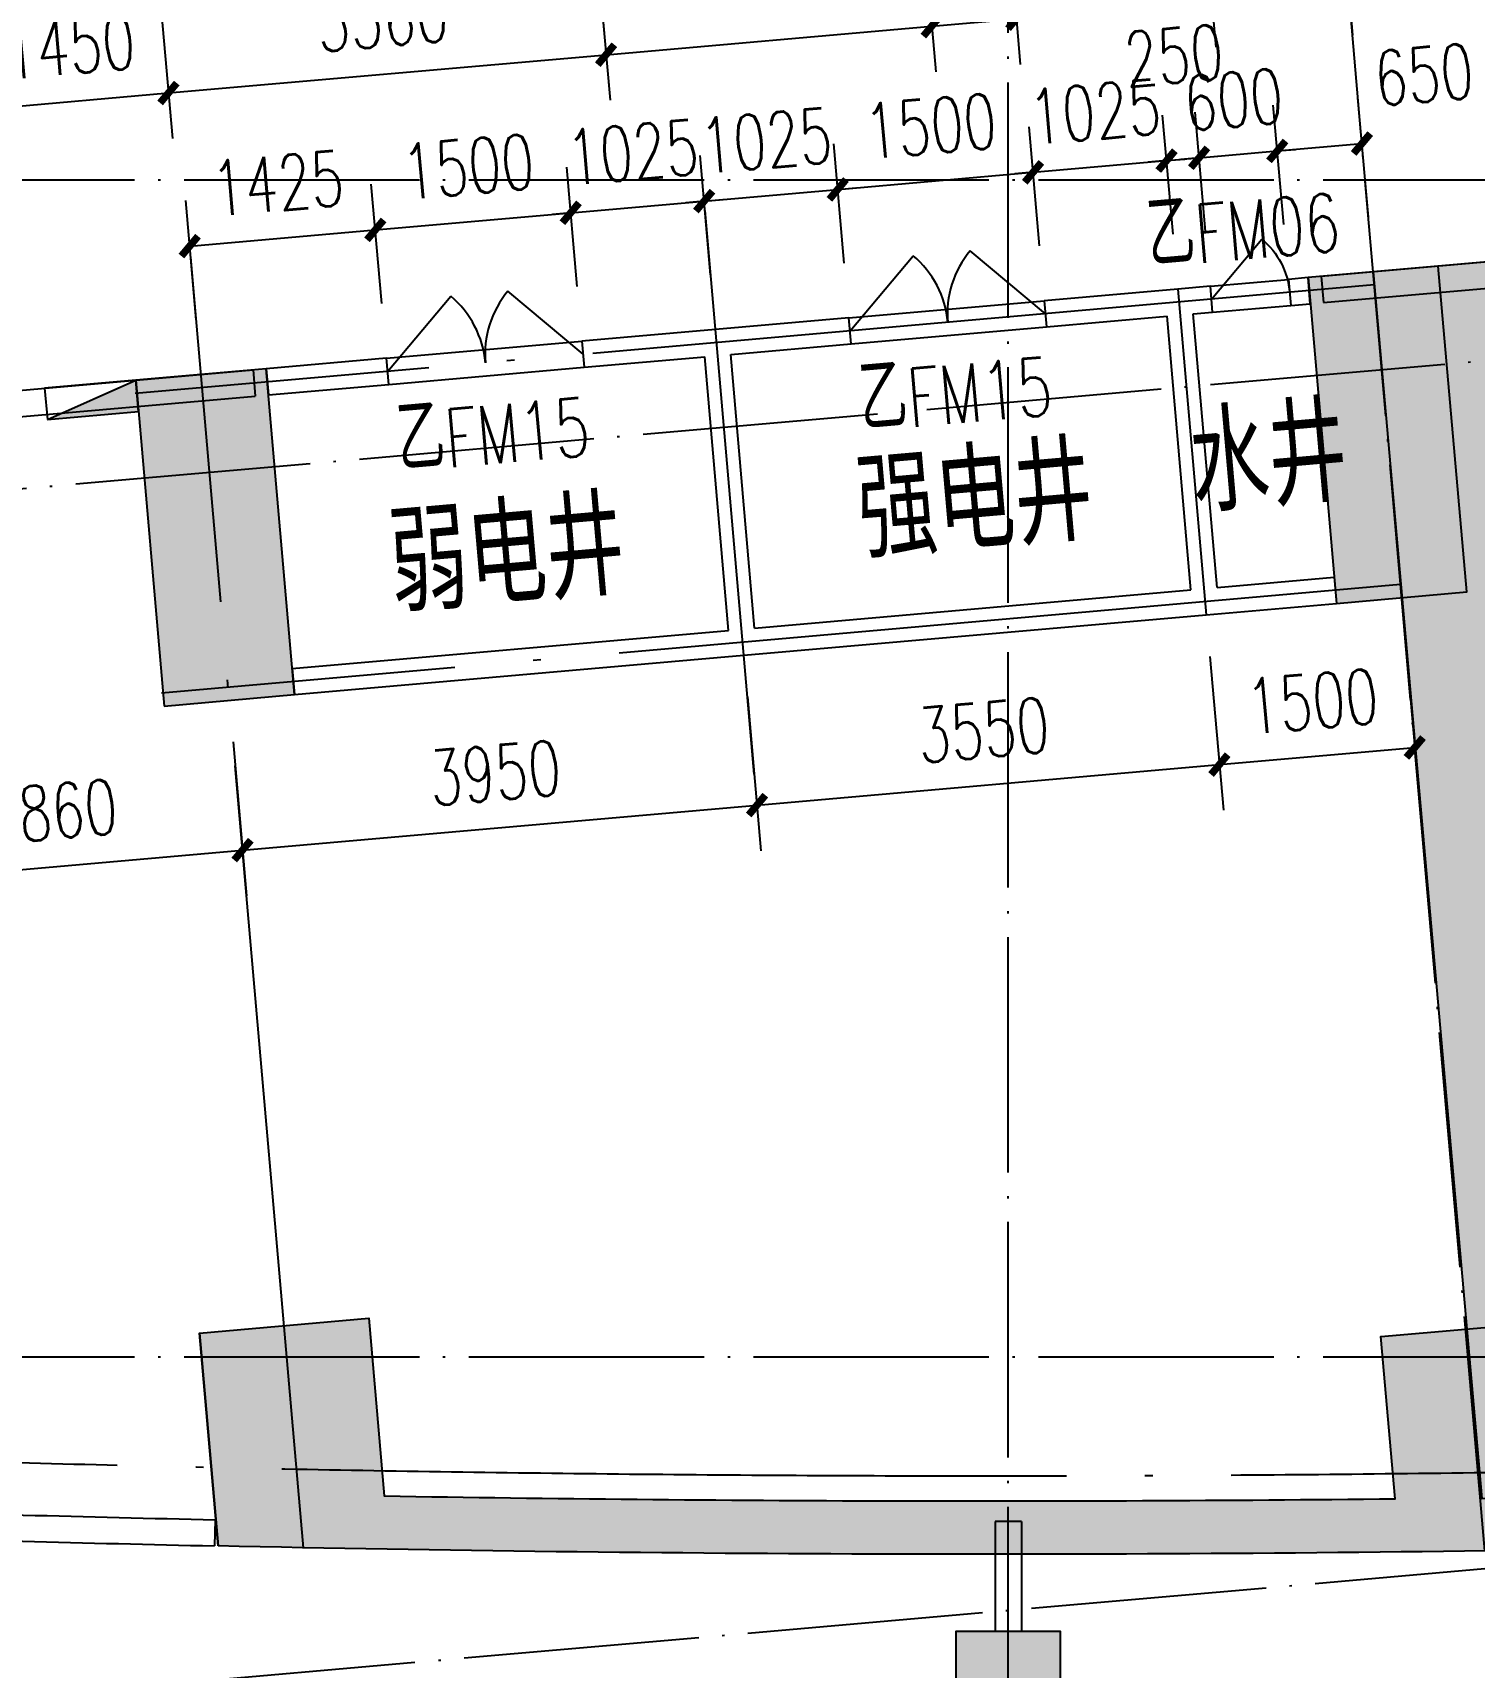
# Model space of a CAD drawing. Extents: x 246015 to 608740, y -108003 to 88400.
# Drawn here: x 335892 to 346918, y 13166 to 25663 of the extents above; entities that cross this region are included whole.
import ezdxf

# ---------------------------------------------------------------- set-up
doc = ezdxf.new("R2010")
doc.units = 0
doc.header["$LTSCALE"] = 3000
doc.header["$MEASUREMENT"] = 0
doc.header["$PDMODE"] = 1
doc.linetypes.add('DOTE', pattern=[2.4200000000000004, 2, -0.2, 0.02, -0.2])
doc.layers.get('0').update_dxf_attribs({"linetype": 'CONTINUOUS'})
doc.layers.get('DEFPOINTS').update_dxf_attribs({"linetype": 'CONTINUOUS'})
for name, color, linetype in [('column', 9, 'CONTINUOUS'), ('dote', 1, 'DOTE'), ('PUB_DIM', 3, 'CONTINUOUS'), ('PUB_HATCH', 8, 'CONTINUOUS'), ('PUB_TEXT', 7, 'CONTINUOUS'), ('WALL', 9, 'CONTINUOUS'), ('WINDOW', 4, 'CONTINUOUS'), ('WINDOW_TEXT', 7, 'CONTINUOUS'), ('楼板洞口', 4, 'CONTINUOUS'), ('消火栓', 6, 'CONTINUOUS'), ('结构降板', 251, 'CONTINUOUS')]:
    doc.layers.add(name, color=color, linetype=linetype)
doc.styles.add('_SIMPLEX', font='SIMPLEX', dxfattribs={"width": 0.8, "bigfont": 'HZTXT'})
doc.styles.add('_TCH_WINDOW', font='SIMPLEX', dxfattribs={"bigfont": 'GBCBIG'})
doc.styles.add('DIM_FONT', font='simplex.shx', dxfattribs={"width": 0.7, "bigfont": 'hztxt.shx'})
doc.dimstyles.new('DIMN140', dxfattribs={"dimscale": 1.4, "dimtxt": 300, "dimasz": 100, "dimexe": 250, "dimexo": 300, "dimgap": 150, "dimtad": 1, "dimdec": 0, "dimzin": 0, "dimdsep": 46, "dimtxsty": 'DIM_FONT', "dimblk": 'ARCHTICK', "dimcen": 0.09, "dimclrt": 7, "dimazin": 2, "dimtfac": 1, "dimtdec": 0, "dimtix": 1, "dimtmove": 2, "dimatfit": 3, "dimfxl": 0, "dimtolj": 1, "dimtzin": 0, "dimarcsym": 0})

# ---------------------------------------------------------------- blocks, each defined once
blk = doc.blocks.new('_FZH')
blk.add_lwpolyline([(-0.5, -0.5), (0.4999999999997726, -0.5), (0.4999999999997726, 0.5), (-0.5000000000001137, 0.5000000000000284)], close=True)
at = {"layer": 'PUB_HATCH'}
blk.add_solid([(-0.5, -0.5), (0.4999999999997726, -0.5), (-0.5000000000001137, 0.5000000000000284), (0.4999999999997726, 0.5)], dxfattribs=at)
blk = doc.blocks.new('1-1')
at = {"layer": 'PUB_HATCH'}
h = blk.add_hatch(color=256, dxfattribs=at)
edge = h.paths.add_edge_path()
edge.add_line((13849.99997876573, 1017.102595686796), (13849.99997876561, 2650.229535993421))
edge.add_line((13849.99997876561, 2650.229535993421), (15149.99997876561, 2650.229535993421))
edge.add_line((15149.99997876561, 2650.229535993421), (15150.09994512354, 1287.41252016637))
edge.add_arc((43715.40359953097, 274792.8702374889), 274993.1125938077, 264.0375630685975, 265.6484585742006)
edge.add_line((22850.09994512354, 592.4853408954805), (22850.09994512354, 1836.434601178393))
edge.add_line((22850.09994512354, 1836.434601178393), (24149.99997876585, 1836.434601178393))
edge.add_line((24149.99997876585, 1836.434601178393), (24149.99997876585, 87.78523659822531))
edge.add_arc((43510.33476543376, 272210.3935215172), 272810.4406045328, 263.7583844954536, 265.9305125222783, ccw=False)
at = {"layer": 'dote', "ltscale": 0.3}
for p, q in [((23500, 134.8104562282097), (23500, 26247.90766449025, 8.499160065949853e-09)), ((-1772.975631629408, 9199.999999999884, 2.978990691609317e-09), (74978.55781261041, 9199.999999999884, 2.978990691609211e-09)), ((-1772.975631629408, 0, 2.978990691609317e-09), (74978.55781261041, -5.820766091346741e-11, 2.978990691609211e-09))]:
    blk.add_line(p, q, dxfattribs=at)
at = {"layer": 'dote', "linetype": 'DOTE'}
blk.add_line((14500, 946.8005036170362), (14499.99999999988, 10849.99999999988, 3.513266196082726e-09), dxfattribs=at)
blk.add_lwpolyline([(2.497108653187752e-08, 3499.815499730175, 0.04000686586383172), (43350.49561999948, -5.03327464684844e-06), (65050.49811796751, -3.990484401583672e-06)], format="xyb", dxfattribs=at)
at = {"layer": 'WALL', "elevation": -1.244126267634781e-08}
blk.add_lwpolyline([(13849.99997876573, 1017.102595686796), (13849.99997876561, 2650.229535993421), (15149.99997876561, 2650.229535993421), (15150.09994512354, 1287.41252016637, 0.007028973375069417), (22850.09994512354, 592.4853408954805), (22850.09994512354, 1836.434601178393), (24149.99997876585, 1836.434601178393), (24149.99997876585, 87.78523659822531, -0.009477980254425809), (13849.99997876573, 1017.102595686796)], format="xyb", close=True, dxfattribs=at)
at = {"layer": 'column', "xscale": 1000, "yscale": 2500, "zscale": 2500, "rotation": 6.670106611340577e-12}
blk.add_blockref('_FZH', (14500.09994510142, 8700.000732339802), dxfattribs=at)
at = {"layer": 'column', "xscale": 1000, "yscale": 2500, "zscale": 2500}
blk.add_blockref('_FZH', (23500.09994510142, 8700.00073233759), dxfattribs=at)
blk = doc.blocks.new('_ARCHTICK')
at = {"color": 0, "linetype": 'ByBlock', "const_width": 0.4}
blk.add_lwpolyline([(-0.5, -0.5), (0.5, 0.5)], dxfattribs=at)
blk = doc.blocks.new('*D124')
at = {"layer": 'DEFPOINTS', "color": 0}
for p in [(336830.9680953428, 26336.9760446388), (335386.4905284611, 26210.59232160616), (336930.2875722435, 25201.82388346637)]:
    blk.add_point(p, dxfattribs=at)
at = {"layer": 'PUB_DIM', "color": 0, "lineweight": -2}
for p, q in [((336867.5758964019, 25918.57448046674), (336960.7940731261, 24853.155913323)), ((335423.0983295202, 25792.19075743411), (335516.3165062444, 24726.77219029036)), ((335485.8100053618, 25075.44016043373), (336930.2875722435, 25201.82388346637))]:
    blk.add_line(p, q, dxfattribs=at)
at = {"layer": 'PUB_DIM', "color": 0, "lineweight": -2, "xscale": 140, "yscale": 140, "zscale": 140}
for p, rotation in [((336930.2875722435, 25201.82388346637), 5.000327163222443), ((335485.8100053618, 25075.44016043373), 185.0003271632225)]:
    blk.add_blockref('_ARCHTICK', p, dxfattribs=dict(at, rotation=rotation))
at = {"layer": 'PUB_DIM', "color": 7, "insert": (336171.4409877436, 25557.0335861221), "char_height": 420.0000000000001, "attachment_point": 5, "rotation": 5.000327163222443, "style": 'DIM_FONT'}
blk.add_mtext('\\A1;1450', dxfattribs=at)
blk = doc.blocks.new('*D125')
at = {"layer": 'DEFPOINTS', "color": 0}
for p in [(340178.1856219909, 26629.83889174491), (336830.9680953427, 26336.97604463879), (340277.5050988917, 25494.68673057247)]:
    blk.add_point(p, dxfattribs=at)
at = {"layer": 'PUB_DIM', "color": 0, "lineweight": -2}
for p, q in [((340214.79342305, 26211.43732757286), (340308.0115997742, 25146.0187604291)), ((336867.5758964018, 25918.57448046674), (336960.794073126, 24853.15591332299)), ((336930.2875722435, 25201.82388346636), (340277.5050988917, 25494.68673057247))]:
    blk.add_line(p, q, dxfattribs=at)
at = {"layer": 'PUB_DIM', "color": 0, "lineweight": -2, "xscale": 140, "yscale": 140, "zscale": 140}
for p, rotation in [((340277.5050988917, 25494.68673057247), 5.000327163222481), ((336930.2875722435, 25201.82388346636), 185.0003271632225)]:
    blk.add_blockref('_ARCHTICK', p, dxfattribs=dict(at, rotation=rotation))
at = {"layer": 'PUB_DIM', "color": 7, "insert": (338567.2885345084, 25766.65687119147), "char_height": 420.0000000000001, "attachment_point": 5, "rotation": 5.000327163222481, "style": 'DIM_FONT'}
blk.add_mtext('\\A1;3360', dxfattribs=at)
blk = doc.blocks.new('*D126')
at = {"layer": 'DEFPOINTS', "color": 0}
for p in [(342668.6711229745, 26847.74246947411), (340178.1856219909, 26629.83889174491), (342767.9905998752, 25712.59030830168)]:
    blk.add_point(p, dxfattribs=at)
at = {"layer": 'PUB_DIM', "color": 0, "lineweight": -2}
for p, q in [((342705.2789240336, 26429.34090530206), (342798.4971007578, 25363.9223381583)), ((340214.79342305, 26211.43732757286), (340308.0115997742, 25146.01876042911)), ((340277.5050988917, 25494.68673057248), (342767.9905998752, 25712.59030830168))]:
    blk.add_line(p, q, dxfattribs=at)
at = {"layer": 'PUB_DIM', "color": 0, "lineweight": -2, "xscale": 140, "yscale": 140, "zscale": 140}
for p, rotation in [((342767.9905998752, 25712.59030830168), 5.000327163222494), ((340277.5050988917, 25494.68673057248), 185.0003271632225)]:
    blk.add_blockref('_ARCHTICK', p, dxfattribs=dict(at, rotation=rotation))
at = {"layer": 'PUB_DIM', "color": 7, "insert": (341486.1400483243, 26022.04008360913), "char_height": 420.0000000000001, "attachment_point": 5, "rotation": 5.000327163222494, "style": 'DIM_FONT'}
blk.add_mtext('\\A1;2500', dxfattribs=at)
blk = doc.blocks.new('*D127')
at = {"layer": 'DEFPOINTS', "color": 0}
for p in [(343316.1962160746, 26904.39730018893), (342668.6711229745, 26847.7424694741), (343415.5156929753, 25769.2451390165)]:
    blk.add_point(p, dxfattribs=at)
at = {"layer": 'PUB_DIM', "color": 0, "lineweight": -2}
for p, q in [((342705.2789240336, 26429.34090530206), (342798.4971007578, 25363.9223381583)), ((343352.8040171337, 26485.99573601688), (343446.0221938579, 25420.57716887312)), ((342767.9905998752, 25712.59030830167), (343415.5156929753, 25769.2451390165))]:
    blk.add_line(p, q, dxfattribs=at)
at = {"layer": 'PUB_DIM', "color": 0, "lineweight": -2, "xscale": 140, "yscale": 140, "zscale": 140}
for p, rotation in [((343415.5156929753, 25769.2451390165), 5.000327163222265), ((342767.9905998752, 25712.59030830167), 185.0003271632223)]:
    blk.add_blockref('_ARCHTICK', p, dxfattribs=dict(at, rotation=rotation))
at = {"layer": 'PUB_DIM', "color": 7, "insert": (343022.5033894219, 26532.39401588455), "char_height": 420.0000000000001, "attachment_point": 5, "rotation": 5.000327163222265, "style": 'DIM_FONT'}
blk.add_mtext('\\A1;650', dxfattribs=at)
blk = doc.blocks.new('*D128')
at = {"layer": 'DEFPOINTS', "color": 0}
for p in [(344810.4875166647, 27035.13944682646), (343316.1962160747, 26904.39730018894), (344909.8069935654, 25899.98728565402)]:
    blk.add_point(p, dxfattribs=at)
at = {"layer": 'PUB_DIM', "color": 0, "lineweight": -2}
for p, q in [((344847.0953177238, 26616.7378826544), (344940.313494448, 25551.31931551065)), ((343352.8040171338, 26485.99573601689), (343446.022193858, 25420.57716887313)), ((343415.5156929754, 25769.24513901651), (344909.8069935654, 25899.98728565402))]:
    blk.add_line(p, q, dxfattribs=at)
at = {"layer": 'PUB_DIM', "color": 0, "lineweight": -2, "xscale": 140, "yscale": 140, "zscale": 140}
for p, rotation in [((344909.8069935654, 25899.98728565402), 5.000327163222468), ((343415.5156929754, 25769.24513901651), 185.0003271632225)]:
    blk.add_blockref('_ARCHTICK', p, dxfattribs=dict(at, rotation=rotation))
at = {"layer": 'PUB_DIM', "color": 7, "insert": (344126.0535422113, 26253.01777650731), "char_height": 420.0000000000001, "attachment_point": 5, "rotation": 5.000327163222468, "style": 'DIM_FONT'}
blk.add_mtext('\\A1;1500', dxfattribs=at)
blk = doc.blocks.new('*D129')
at = {"layer": 'DEFPOINTS', "color": 0}
for p in [(345856.4914461254, 27126.65895113927), (344810.4875166647, 27035.13944682645), (345955.8109230261, 25991.50678996685)]:
    blk.add_point(p, dxfattribs=at)
at = {"layer": 'PUB_DIM', "color": 0, "lineweight": -2}
for p, q in [((345893.0992471845, 26708.25738696723), (345986.3174239087, 25642.83881982347)), ((344847.0953177238, 26616.7378826544), (344940.313494448, 25551.31931551065)), ((345955.8109230261, 25991.50678996685), (346095.2781110834, 26003.70939031988)), ((344909.8069935654, 25899.98728565402), (344770.339805508, 25887.78468530099)), ((344909.8069935654, 25899.98728565402), (345955.8109230261, 25991.50678996685))]:
    blk.add_line(p, q, dxfattribs=at)
at = {"layer": 'PUB_DIM', "color": 0, "lineweight": -2, "xscale": 140, "yscale": 140, "zscale": 140}
for p, rotation in [((344909.8069935654, 25899.98728565402), 5.000327163222495), ((345955.8109230261, 25991.50678996685), 185.0003271632225)]:
    blk.add_blockref('_ARCHTICK', p, dxfattribs=dict(at, rotation=rotation))
at = {"layer": 'PUB_DIM', "color": 7, "insert": (345396.2011572366, 26364.14860198248), "char_height": 420.0000000000001, "attachment_point": 5, "rotation": 5.000327163222506, "style": 'DIM_FONT'}
blk.add_mtext('\\A1;1050', dxfattribs=at)
blk = doc.blocks.new('*D355')
at = {"layer": 'DEFPOINTS', "color": 0}
for p in [(338512.6165033507, 24155.32168216607), (338598.5098847568, 23173.61220177283), (337178.9329869125, 23049.40818586275)]:
    blk.add_point(p, dxfattribs=at)
at = {"layer": 'PUB_DIM', "color": 0, "lineweight": -2}
for p, q in [((338561.9023871917, 23592.0137924988), (338482.1102553798, 24503.98967443771)), ((337142.3254893474, 23467.80977658872), (337062.5333575355, 24379.78565852764)), ((337093.0396055064, 24031.117666256), (338512.6165033507, 24155.32168216607))]:
    blk.add_line(p, q, dxfattribs=at)
at = {"layer": 'PUB_DIM', "color": 0, "lineweight": -2, "xscale": 140, "yscale": 140, "zscale": 140}
for p, rotation in [((338512.6165033507, 24155.32168216607), 5.00028560285203), ((337093.0396055064, 24031.117666256), 185.000285602852)]:
    blk.add_blockref('_ARCHTICK', p, dxfattribs=dict(at, rotation=rotation))
at = {"layer": 'PUB_DIM', "color": 7, "insert": (337766.2205568634, 24511.621264937), "char_height": 420.0000000000001, "attachment_point": 5, "rotation": 5.00028560285203, "style": 'DIM_FONT'}
blk.add_mtext('\\A1;1425', dxfattribs=at)
blk = doc.blocks.new('*D356')
at = {"layer": 'DEFPOINTS', "color": 0}
for p in [(340006.9078266264, 24286.06273858386), (340092.8012080326, 23304.35325819061), (338598.5098847568, 23173.61220177283)]:
    blk.add_point(p, dxfattribs=at)
at = {"layer": 'PUB_DIM', "color": 0, "lineweight": -2}
for p, q in [((340056.1937104674, 23722.75484891657), (339976.4015786555, 24634.7307308555)), ((338561.9023871917, 23592.0137924988), (338482.1102553798, 24503.98967443772)), ((338512.6165033507, 24155.32168216608), (340006.9078266264, 24286.06273858386))]:
    blk.add_line(p, q, dxfattribs=at)
at = {"layer": 'PUB_DIM', "color": 0, "lineweight": -2, "xscale": 140, "yscale": 140, "zscale": 140}
for p, rotation in [((340006.9078266264, 24286.06273858386), 5.000285602852056), ((338512.6165033507, 24155.32168216608), 185.0002856028521)]:
    blk.add_blockref('_ARCHTICK', p, dxfattribs=dict(at, rotation=rotation))
at = {"layer": 'PUB_DIM', "color": 7, "insert": (339223.1546674235, 24639.09380110093), "char_height": 420.0000000000001, "attachment_point": 5, "rotation": 5.000285602852056, "style": 'DIM_FONT'}
blk.add_mtext('\\A1;1500', dxfattribs=at)
blk = doc.blocks.new('*D357')
at = {"layer": 'DEFPOINTS', "color": 0}
for p in [(341028.0069468499, 24375.40246478438), (341113.900328256, 23393.69298439113), (340092.8012080326, 23304.35325819061)]:
    blk.add_point(p, dxfattribs=at)
at = {"layer": 'PUB_DIM', "color": 0, "lineweight": -2}
for p, q in [((340056.1937104674, 23722.75484891657), (339976.4015786555, 24634.7307308555)), ((341077.2928306909, 23812.09457511709), (340997.500698879, 24724.07045705602)), ((340006.9078266264, 24286.06273858386), (341028.0069468499, 24375.40246478438)), ((341028.0069468499, 24375.40246478438), (341167.4741437585, 24387.60496397275)), ((340006.9078266264, 24286.06273858386), (339867.4406297178, 24273.86023939549))]:
    blk.add_line(p, q, dxfattribs=at)
at = {"layer": 'PUB_DIM', "color": 0, "lineweight": -2, "xscale": 140, "yscale": 140, "zscale": 140}
for p, rotation in [((340006.9078266264, 24286.06273858386), 5.00028560285207), ((341028.0069468499, 24375.40246478438), 185.0002856028521)]:
    blk.add_blockref('_ARCHTICK', p, dxfattribs=dict(at, rotation=rotation))
at = {"layer": 'PUB_DIM', "color": 7, "insert": (340480.8498891731, 24749.13419241009), "char_height": 420.0000000000001, "attachment_point": 5, "rotation": 5.000285602852056, "style": 'DIM_FONT'}
blk.add_mtext('\\A1;1025', dxfattribs=at)
blk = doc.blocks.new('*D358')
at = {"layer": 'DEFPOINTS', "color": 0}
for p in [(342049.1060670734, 24464.74219098491), (341113.900328256, 23393.69298439113), (342134.9994484796, 23483.03271059166)]:
    blk.add_point(p, dxfattribs=at)
at = {"layer": 'PUB_DIM', "color": 0, "lineweight": -2}
for p, q in [((342098.3919509144, 23901.43430131763), (342018.5998191025, 24813.41018325655)), ((341077.2928306909, 23812.09457511709), (340997.500698879, 24724.07045705602)), ((341028.0069468499, 24375.40246478438), (340888.5397499412, 24363.199965596)), ((341028.0069468499, 24375.40246478438), (342049.1060670734, 24464.74219098491)), ((342049.1060670734, 24464.74219098491), (342188.5732639821, 24476.94469017328))]:
    blk.add_line(p, q, dxfattribs=at)
at = {"layer": 'PUB_DIM', "color": 0, "lineweight": -2, "xscale": 140, "yscale": 140, "zscale": 140}
for p, rotation in [((342049.1060670734, 24464.74219098491), 185.0002856028522), ((341028.0069468499, 24375.40246478438), 5.00028560285215)]:
    blk.add_blockref('_ARCHTICK', p, dxfattribs=dict(at, rotation=rotation))
at = {"layer": 'PUB_DIM', "color": 7, "insert": (341501.9490093965, 24838.47391861061), "char_height": 420.0000000000001, "attachment_point": 5, "rotation": 5.000285602852145, "style": 'DIM_FONT'}
blk.add_mtext('\\A1;1025', dxfattribs=at)
blk = doc.blocks.new('*D359')
at = {"layer": 'DEFPOINTS', "color": 0}
for p in [(343543.397462524, 24595.48325371753), (343629.2908439302, 23613.77377332428), (342134.9994484796, 23483.03271059167)]:
    blk.add_point(p, dxfattribs=at)
at = {"layer": 'PUB_DIM', "color": 0, "lineweight": -2}
for p, q in [((343592.6833463651, 24032.17536405025), (343512.8912145531, 24944.15124598917)), ((342098.3919509145, 23901.43430131764), (342018.5998191026, 24813.41018325656)), ((342049.1060670735, 24464.74219098492), (343543.397462524, 24595.48325371753))]:
    blk.add_line(p, q, dxfattribs=at)
at = {"layer": 'PUB_DIM', "color": 0, "lineweight": -2, "xscale": 140, "yscale": 140, "zscale": 140}
for p, rotation in [((343543.397462524, 24595.48325371753), 5.000285602852069), ((342049.1060670735, 24464.74219098492), 185.0002856028521)]:
    blk.add_blockref('_ARCHTICK', p, dxfattribs=dict(at, rotation=rotation))
at = {"layer": 'PUB_DIM', "color": 7, "insert": (342759.6442672336, 24948.51431307719), "char_height": 420.0000000000001, "attachment_point": 5, "rotation": 5.000285602852069, "style": 'DIM_FONT'}
blk.add_mtext('\\A1;1500', dxfattribs=at)
blk = doc.blocks.new('*D360')
at = {"layer": 'DEFPOINTS', "color": 0}
for p in [(344564.4965827481, 24684.82297991811), (344650.3899641542, 23703.11349952486), (343629.2908439301, 23613.77377332428)]:
    blk.add_point(p, dxfattribs=at)
at = {"layer": 'PUB_DIM', "color": 0, "lineweight": -2}
for p, q in [((344613.7824665891, 24121.51509025082), (344533.9903347772, 25033.49097218975)), ((343592.683346365, 24032.17536405024), (343512.8912145531, 24944.15124598917)), ((343543.397462524, 24595.48325371753), (344564.4965827481, 24684.82297991811)), ((344564.4965827481, 24684.82297991811), (344703.9637796568, 24697.02547910648)), ((343543.397462524, 24595.48325371753), (343403.9302656153, 24583.28075452916))]:
    blk.add_line(p, q, dxfattribs=at)
at = {"layer": 'PUB_DIM', "color": 0, "lineweight": -2, "xscale": 140, "yscale": 140, "zscale": 140}
for p, rotation in [((344564.4965827481, 24684.82297991811), 185.000285602852), ((343543.397462524, 24595.48325371753), 5.00028560285199)]:
    blk.add_blockref('_ARCHTICK', p, dxfattribs=dict(at, rotation=rotation))
at = {"layer": 'PUB_DIM', "color": 7, "insert": (344017.339525071, 25058.55470754378), "char_height": 420.0000000000001, "attachment_point": 5, "rotation": 5.000285602852018, "style": 'DIM_FONT'}
blk.add_mtext('\\A1;1025', dxfattribs=at)
blk = doc.blocks.new('*D361')
at = {"layer": 'DEFPOINTS', "color": 0}
for p in [(344813.5215795639, 24706.61109489341), (344650.3899641542, 23703.11349952486), (344899.4149609699, 23724.90161450016)]:
    blk.add_point(p, dxfattribs=at)
at = {"layer": 'PUB_DIM', "color": 0, "lineweight": -2}
for p, q in [((344613.7824665891, 24121.51509025082), (344533.9903347772, 25033.49097218975)), ((344862.8074634048, 24143.30320522613), (344783.0153315929, 25055.27908716505)), ((344564.4965827481, 24684.82297991811), (344425.0293858395, 24672.62048072973)), ((344564.4965827481, 24684.82297991811), (344813.5215795639, 24706.61109489341)), ((344813.5215795639, 24706.61109489341), (344952.9887764725, 24718.81359408178))]:
    blk.add_line(p, q, dxfattribs=at)
at = {"layer": 'PUB_DIM', "color": 0, "lineweight": -2, "xscale": 140, "yscale": 140, "zscale": 140}
for p, rotation in [((344564.4965827481, 24684.82297991811), 5.00028560285239), ((344813.5215795639, 24706.61109489341), 185.0002856028524)]:
    blk.add_blockref('_ARCHTICK', p, dxfattribs=dict(at, rotation=rotation))
at = {"layer": 'PUB_DIM', "color": 7, "insert": (344619.759898262, 25487.19337986239), "char_height": 420.0000000000001, "attachment_point": 5, "rotation": 5.000285602852387, "style": 'DIM_FONT'}
blk.add_mtext('\\A1;250', dxfattribs=at)
blk = doc.blocks.new('*D362')
at = {"layer": 'DEFPOINTS', "color": 0}
for p in [(345411.2381980561, 24758.90752526338), (345497.1315794622, 23777.19804487012), (344899.41496097, 23724.90161450016)]:
    blk.add_point(p, dxfattribs=at)
at = {"layer": 'PUB_DIM', "color": 0, "lineweight": -2}
for p, q in [((344862.8074634049, 24143.30320522612), (344783.0153315929, 25055.27908716505)), ((345460.5240818971, 24195.59963559609), (345380.7319500851, 25107.57551753501)), ((344813.5215795639, 24706.61109489341), (345411.2381980561, 24758.90752526338)), ((345411.2381980561, 24758.90752526338), (345550.7053949648, 24771.11002445174)), ((344813.5215795639, 24706.61109489341), (344674.0543826552, 24694.40859570504))]:
    blk.add_line(p, q, dxfattribs=at)
at = {"layer": 'PUB_DIM', "color": 0, "lineweight": -2, "xscale": 140, "yscale": 140, "zscale": 140}
for p, rotation in [((344813.5215795639, 24706.61109489341), 5.00028560285199), ((345411.2381980561, 24758.90752526338), 185.000285602852)]:
    blk.add_blockref('_ARCHTICK', p, dxfattribs=dict(at, rotation=rotation))
at = {"layer": 'PUB_DIM', "color": 7, "insert": (345075.7723912448, 25151.16090080437), "char_height": 420.0000000000001, "attachment_point": 5, "rotation": 5.00028560285198, "style": 'DIM_FONT'}
blk.add_mtext('\\A1;600', dxfattribs=at)
blk = doc.blocks.new('*D363')
at = {"layer": 'DEFPOINTS', "color": 0}
for p in [(346058.7879780944, 24815.56404264159), (345497.1315794621, 23777.19804487012), (346144.6813595004, 23833.85456224834)]:
    blk.add_point(p, dxfattribs=at)
at = {"layer": 'PUB_DIM', "color": 0, "lineweight": -2}
for p, q in [((346108.0738619354, 24252.25615297431), (346028.2817301234, 25164.23203491323)), ((345460.524081897, 24195.59963559609), (345380.7319500851, 25107.57551753501)), ((345411.2381980561, 24758.90752526337), (346058.7879780944, 24815.56404264159))]:
    blk.add_line(p, q, dxfattribs=at)
at = {"layer": 'PUB_DIM', "color": 0, "lineweight": -2, "xscale": 140, "yscale": 140, "zscale": 140}
for p, rotation in [((346058.7879780944, 24815.56404264159), 5.00028560285203), ((345411.2381980561, 24758.90752526337), 185.000285602852)]:
    blk.add_blockref('_ARCHTICK', p, dxfattribs=dict(at, rotation=rotation))
at = {"layer": 'PUB_DIM', "color": 7, "insert": (346532.7179844565, 25341.87511897344), "char_height": 420.0000000000001, "attachment_point": 5, "rotation": 5.00028560285203, "style": 'DIM_FONT'}
blk.add_mtext('\\A1;650', dxfattribs=at)
blk = doc.blocks.new('*D364')
at = {"layer": 'DEFPOINTS', "color": 0}
for p in [(346353.7344881158, 21443.10039664091), (344859.5665787646, 21312.37764312242), (346462.6657086016, 20198.01084952338)]:
    blk.add_point(p, dxfattribs=at)
at = {"layer": 'PUB_DIM', "color": 0, "lineweight": -2}
for p, q in [((346390.3399000827, 21024.6986234435), (346493.1702185739, 19849.3427051922)), ((344896.1719907315, 20893.97586992501), (344999.0023092228, 19718.61995167371)), ((344968.4977992504, 20067.28809600489), (346462.6657086016, 20198.01084952338))]:
    blk.add_line(p, q, dxfattribs=at)
at = {"layer": 'PUB_DIM', "color": 0, "lineweight": -2, "xscale": 140, "yscale": 140, "zscale": 140}
for p, rotation in [((346462.6657086016, 20198.01084952338), 5.000000001751742), ((344968.4977992504, 20067.28809600489), 185.0000000017518)]:
    blk.add_blockref('_ARCHTICK', p, dxfattribs=dict(at, rotation=rotation))
at = {"layer": 'PUB_DIM', "color": 7, "insert": (345678.9763419592, 20551.05124596155), "char_height": 420.0000000000001, "attachment_point": 5, "rotation": 5.000000001751742, "style": 'DIM_FONT'}
blk.add_mtext('\\A1;1500', dxfattribs=at)
blk = doc.blocks.new('*D365')
at = {"layer": 'DEFPOINTS', "color": 0}
for p in [(344859.5665787646, 21312.37764312242), (341323.0754006052, 21002.97475626507), (344968.4977992504, 20067.28809600488)]:
    blk.add_point(p, dxfattribs=at)
at = {"layer": 'PUB_DIM', "color": 0, "lineweight": -2}
for p, q in [((344896.1719907314, 20893.975869925), (344999.0023092227, 19718.6199516737)), ((341359.680812572, 20584.57298306766), (341462.5111310633, 19409.21706481636)), ((341432.0066210909, 19757.88520914754), (344968.4977992504, 20067.28809600488))]:
    blk.add_line(p, q, dxfattribs=at)
at = {"layer": 'PUB_DIM', "color": 0, "lineweight": -2, "xscale": 140, "yscale": 140, "zscale": 140}
for p, rotation in [((344968.4977992504, 20067.28809600488), 5.000000001751754), ((341432.0066210909, 19757.88520914754), 185.0000000017518)]:
    blk.add_blockref('_ARCHTICK', p, dxfattribs=dict(at, rotation=rotation))
at = {"layer": 'PUB_DIM', "color": 7, "insert": (343163.6467982038, 20330.98842577363), "char_height": 420.0000000000001, "attachment_point": 5, "rotation": 5.000000001751755, "style": 'DIM_FONT'}
blk.add_mtext('\\A1;3550', dxfattribs=at)
blk = doc.blocks.new('*D366')
at = {"layer": 'DEFPOINTS', "color": 0}
for p in [(341323.0754006052, 21002.97475626508), (337387.9925576497, 20658.69961734988), (341432.006621091, 19757.88520914755)]:
    blk.add_point(p, dxfattribs=at)
at = {"layer": 'PUB_DIM', "color": 0, "lineweight": -2}
for p, q in [((341359.680812572, 20584.57298306766), (341462.5111310633, 19409.21706481637)), ((337424.5979696165, 20240.29784415246), (337527.4282881079, 19064.94192590117)), ((337496.9237781355, 19413.61007023235), (341432.006621091, 19757.88520914755))]:
    blk.add_line(p, q, dxfattribs=at)
at = {"layer": 'PUB_DIM', "color": 0, "lineweight": -2, "xscale": 140, "yscale": 140, "zscale": 140}
for p, rotation in [((341432.006621091, 19757.88520914755), 5.000000001751806), ((337496.9237781355, 19413.61007023235), 185.0000000017518)]:
    blk.add_blockref('_ARCHTICK', p, dxfattribs=dict(at, rotation=rotation))
at = {"layer": 'PUB_DIM', "color": 7, "insert": (339427.8597876464, 20004.14941288736), "char_height": 420.0000000000001, "attachment_point": 5, "rotation": 5.000000001751806, "style": 'DIM_FONT'}
blk.add_mtext('\\A1;3950', dxfattribs=at)
blk = doc.blocks.new('*D367')
at = {"layer": 'DEFPOINTS', "color": 0}
for p in [(337387.9925576497, 20658.69961734987), (334538.8973172519, 20409.43608242162), (337496.9237781355, 19413.61007023235)]:
    blk.add_point(p, dxfattribs=at)
at = {"layer": 'PUB_DIM', "color": 0, "lineweight": -2}
for p, q in [((337424.5979696165, 20240.29784415246), (337527.4282881079, 19064.94192590117)), ((334575.5027292187, 19991.03430922421), (334678.33304771, 18815.67839097292)), ((334647.8285377377, 19164.3465353041), (337496.9237781355, 19413.61007023235))]:
    blk.add_line(p, q, dxfattribs=at)
at = {"layer": 'PUB_DIM', "color": 0, "lineweight": -2, "xscale": 140, "yscale": 140, "zscale": 140}
for p, rotation in [((337496.9237781355, 19413.61007023235), 5.000000001751729), ((334647.8285377377, 19164.3465353041), 185.0000000017518)]:
    blk.add_blockref('_ARCHTICK', p, dxfattribs=dict(at, rotation=rotation))
at = {"layer": 'PUB_DIM', "color": 7, "insert": (336035.7707459697, 19707.38007596563), "char_height": 420.0000000000001, "attachment_point": 5, "rotation": 5.000000001751729, "style": 'DIM_FONT'}
blk.add_mtext('\\A1;2860', dxfattribs=at)
blk = doc.blocks.new('$TwtSys$00000434')
for p, q in [((-0.5, 0.5), (-0.5, -0.5)), ((-0.5, -0.5), (0.5, 0.5)), ((0.5, 0.5), (-0.5, 0.5)), ((0.5, -0.5), (0.5, 0.5)), ((-0.5, -0.5), (0.5, -0.5))]:
    blk.add_line(p, q)
blk.add_solid([(0.5, -0.5), (0.5, 0.5), (-0.5, -0.5)])
blk = doc.blocks.new('$DorLib2D$00000116')
at = {"color": 0}
for p, q in [((-0.4999999999999929, 7.105427357601002e-15), (-0.146446609406766, 0.353553390593234)), ((0.5000000000000071, 7.105427357601002e-15), (0.1464466094067731, 0.353553390593234))]:
    blk.add_line(p, q, dxfattribs=at)
for centre, radius, start, end in [((-0.4999999999984652, 4.831690603168681e-13), 0.4999999999984674, 0, 45), ((0.4999999999977511, 9.059419880941277e-13), 0.4999999999976598, 135, 180)]:
    blk.add_arc(centre, radius, start, end, dxfattribs=at)
blk = doc.blocks.new('$DorLib2D$00000114')
at = {"color": 0}
blk.add_line((0.4999999999999964, 3.552713678800501e-15), (-0.2071067811864751, 0.7071067811864857), dxfattribs=at)
blk.add_arc((0.5000000000013856, -1.154631945610163e-12), 1.000000000001696, 135, 180, dxfattribs=at)

msp = doc.modelspace()

# ---------------------------------------------------------------- hatches: boundary and pattern name
at = {"layer": '结构降板'}
h = msp.add_hatch(color=256, dxfattribs=at)
edge = h.paths.add_edge_path()
edge.add_line((346144.5857048846, 23833.80116064248), (346976.1231986583, 14455.66691093642))
edge.add_arc((343221.2778149428, 286839.7876533276), 272409.9999935045, 270.7897786653188, 274.440473698433)
edge.add_line((364312.1661294271, 15247.47825085741), (364208.0971557193, 16436.99206301439))
edge.add_line((364208.0971557193, 16436.99206301439), (364855.524144697, 16493.63458503061))
edge.add_line((364855.524144697, 16493.63458503061), (364076.0304414225, 25402.70246883164))
edge.add_line((364076.0304414225, 25402.70246883164), (346144.5857048846, 23833.80116064248))

# ---------------------------------------------------------------- linework, layer by layer
at = {"layer": 'dote', "ltscale": 0.3}
for p, q in [((343353.8653576176, -81061.37350957943), (343353.8653576176, 53538.62649042057)), ((295667.8995579707, 24538.62646587036), (554353.8653576176, 24538.62646587036)), ((295667.8995579707, 15538.62649042057), (554353.8653576176, 15538.62649042057))]:
    msp.add_line(p, q, dxfattribs=at)
at = {"layer": 'dote'}
for p, q in [((341411.3447940372, 19994.11076029808, -2.087848135353123e-07), (341034.3594401962, 24302.78970745891, -2.087848135353123e-07)), ((346153.2762797332, 23734.34820228398), (336677.0555671505, 22905.2317927301)), ((344650.3897397129, 23703.11606475578, -2.087848135353123e-07), (344868.2933174343, 21212.63056373071, -2.087848135353123e-07)), ((346353.7344881158, 21443.10039664091), (336877.5268586635, 20613.98513178766))]:
    msp.add_line(p, q, dxfattribs=at)
at = {"layer": 'WALL'}
for p, q in [((370551.3896071108, 25969.26024591086), (345746.2573877167, 23798.94965606047)), ((345763.6896739354, 23599.71081597855), (370568.8218933293, 25770.02140582892)), ((345646.5839401227, 23790.27749584436), (345497.1312409702, 23777.20121901643)), ((345497.1312409702, 23777.20121901643), (345514.5635271879, 23577.96237893584)), ((345664.0162263404, 23591.03865576235), (345646.5839401227, 23790.27749584436)), ((345746.2573877167, 23798.94965606047), (345763.6896739354, 23599.71081597855)), ((344650.3897397129, 23703.11606475578), (343629.2906842922, 23613.77559788995)), ((344899.4147207242, 23724.90436036327), (344650.3897397129, 23703.11606475578)), ((344916.8470069419, 23525.66552028278), (344899.4147207242, 23724.90436036327)), ((343629.2906842922, 23613.77559788995), (343646.7229705098, 23414.53675780823)), ((343646.7229705098, 23414.53675780823), (344568.2026058894, 23495.16108156499)), ((344751.2416111755, 21403.15326070377), (344568.2026058894, 23495.16108156499)), ((344767.4414459714, 23512.59336778276), (344916.8470069419, 23525.66552028278)), ((344950.4804512576, 21420.5855469214), (344767.4414459714, 23512.59336778276)), ((345514.5635271879, 23577.96237893584), (345664.0162263404, 23591.03865576235)), ((341113.900328256, 23393.69298439113), (340092.8012728361, 23304.3525175253)), ((342134.9993836771, 23483.03345125705), (341113.900328256, 23393.69298439113)), ((342152.4316698948, 23283.79461117533), (342134.9993836771, 23483.03345125705)), ((340092.8012728361, 23304.3525175253), (340110.2335590539, 23105.11367744337)), ((341230.9520345149, 23203.17028741811), (342152.4316698948, 23283.79461117533)), ((338598.509972221, 23173.61037089234), (337677.0303368422, 23092.98604713538)), ((338615.9422584389, 22974.37153081031), (338598.509972221, 23173.61037089234)), ((340110.2335590539, 23105.11367744337), (341031.7131944325, 23185.73800120047)), ((341214.7521997186, 21093.73018033935), (341031.7131944325, 23185.73800120047)), ((341413.9910398011, 21111.1624665569), (341230.9520345149, 23203.17028741811)), ((334030.8594325387, 22773.96932514442), (337577.4604653854, 23084.27711594691)), ((337577.4604653854, 23084.27711594691), (337594.892751604, 22885.03827586499)), ((337677.0303368422, 23092.98604713538), (337694.4626230599, 22893.74720705338)), ((333849.0517235573, 22557.29809777751), (337594.892751604, 22885.03827586499)), ((337694.4626230599, 22893.74720705338), (338615.9422584389, 22974.37153081031)), ((344950.4804512576, 21420.5855469214), (345847.0552316261, 21499.03083490124)), ((345847.0552316261, 21499.03083490124), (345864.4875178438, 21299.79199481924)), ((341413.9910398011, 21111.1624665569), (344751.2416111755, 21403.15326070377)), ((344868.2933174343, 21212.63056373072), (345864.4875178438, 21299.79199481924)), ((341331.8039059778, 20903.20748336612), (344868.2933174343, 21212.63056373072)), ((337877.5016283456, 20801.73938619224), (341214.7521997186, 21093.73018033935)), ((337894.9339145633, 20602.50054611023), (341331.8039059778, 20903.20748336612)), ((337877.5016283456, 20801.73938619224), (337894.9339145633, 20602.50054611023)), ((337286.8528892136, 14294.38832092361), (337282.4991054743, 14094.43571512128)), ((343253.8653597504, 14279.81990862603), (343253.8653596058, 13438.62650921443)), ((343453.8653597504, 14279.81990860886), (343253.8653597504, 14279.81990862603)), ((343453.8653597504, 14279.81990860886), (343453.8653596062, 13438.62650917033))]:
    msp.add_line(p, q, dxfattribs=at)
for centre, radius, start, end in [((343221.2778149451, 286839.7876534694), 272609.9999936466, 268.135621593744, 268.7526343027396), ((343221.2778149427, 286839.7876534646), 272809.9999936417, 268.1356215937445, 268.75263430274)]:
    msp.add_arc(centre, radius, start, end, dxfattribs=at)
at = {"layer": 'WINDOW'}
for p, q in [((344899.4147207243, 23724.90436036403, -2.087848135353123e-07), (345497.1312409703, 23777.20121901719, -2.087848135353123e-07)), ((342134.9993836772, 23483.03345125703, -2.087848135353123e-07), (343629.2906842923, 23613.77559788993, -2.087848135353123e-07)), ((344916.847006942, 23525.66552028203, -2.087848135353123e-07), (345514.563527188, 23577.96237893519, -2.087848135353123e-07)), ((342152.4316698949, 23283.79461117502, -2.087848135353123e-07), (343646.72297051, 23414.53675780793, -2.087848135353123e-07)), ((338598.5099722216, 23173.61037089239, -2.087848135353123e-07), (340092.8012728367, 23304.35251752536, -2.087848135353123e-07)), ((338615.9422584393, 22974.37153081039, -2.087848135353123e-07), (340110.2335590544, 23105.11367744335, -2.087848135353123e-07))]:
    msp.add_line(p, q, dxfattribs=at)
at = {"layer": '楼板洞口'}
msp.add_line((337167.5238279487, 15720.75487735302, -8.596894548456203e-09), (337309.8602194821, 14093.84247811313, -1.257623216698393e-08), dxfattribs=at)
at = {"layer": '结构降板', "elevation": 7.176118047014235e-09}
msp.add_lwpolyline([(346144.5857048846, 23833.80116064248), (346976.1231986583, 14455.66691093642, 0.01593050949426343), (364312.1661294271, 15247.47825085741), (364208.0971557193, 16436.99206301439), (364855.524144697, 16493.63458503061), (364076.0304414225, 25402.70246883164)], format="xyb", close=True, dxfattribs=at)

# ---------------------------------------------------------------- block references
at = {"layer": 'column', "xscale": 800, "yscale": 800, "zscale": 800, "rotation": 359.9999999873685}
msp.add_blockref('_FZH', (343353.8653575954, 13038.62650919287), dxfattribs=at)
at = {"layer": 'WALL', "rotation": 5.000000001750998}
msp.add_blockref('1-1', (323601.2100043104, 11873.50322925126), dxfattribs=at)
at = {"layer": 'WINDOW'}
for name, p, xscale, yscale, zscale, rotation in [('$DorLib2D$00000116', (342890.8611770936, 23448.78510453248), 1500, 1500, 1500, 5.000327162963677), ('$DorLib2D$00000114', (345206.9891239562, 23651.43336964961), -600, 600, -600, 5.000327162963524), ('$DorLib2D$00000116', (339354.371765638, 23139.36202416787), 1500, 1500, 1500, 5.000327162966112)]:
    msp.add_blockref(name, p, dxfattribs=dict(at, xscale=xscale, yscale=yscale, zscale=zscale, rotation=rotation))
at = {"layer": '消火栓', "xscale": 700, "yscale": 240, "zscale": 700, "rotation": 4.999999999999972}
msp.add_blockref('$TwtSys$00000434', (336342.6261159394, 22855.78320019408), dxfattribs=at)

# ---------------------------------------------------------------- texts
at = {"layer": 'PUB_TEXT', "style": '_SIMPLEX', "width": 0.8}
for s, height, rotation, p in [('水井', 749.9999999999984, 5.010616378762146, (344778.3583844734, 21987.37327674641, -1.750730358975502e-07)), ('强电井', 749.9999999999987, 5.010616378762144, (342234.7609029377, 21636.21424496132, -1.750730358975502e-07)), ('弱电井', 749.999999999999, 5.010616378762143, (338653.6203573509, 21220.05284689947, -1.979393926321743e-07))]:
    msp.add_text(s, height=height, rotation=rotation, dxfattribs=at).set_placement(p)
at = {"layer": 'WINDOW_TEXT', "style": '_TCH_WINDOW'}
for rotation, p in [(5.000327162963524, (344437.3683194694, 23866.72576596545)), (5.000327162963677, (342236.8593485816, 22613.60283287795)), (5.000327162966112, (338700.3699371261, 22304.17975251338))]:
    msp.add_text('乙', height=506.3829787234043, rotation=rotation, dxfattribs=at).set_placement(p)
at = {"layer": 'WINDOW_TEXT', "style": '_TCH_WINDOW', "width": 0.7058823529411765}
for s, rotation, p in [('FM06', 5.000327162963524, (344804.5824582375, 23898.85495306354)), ('FM15', 5.000327162963677, (342604.0734873498, 22645.73201997604)), ('FM15', 5.000327162966112, (339067.5840758943, 22336.30893961148))]:
    msp.add_text(s, height=446.25, rotation=rotation, dxfattribs=at).set_placement(p)

# ---------------------------------------------------------------- dimensions: what is measured, and where the dimension line sits
at = {"layer": 'PUB_DIM'}
for p1, p2, distance, picture, middle in [((344810.4875166647, 27035.13944682645), (345856.4914461254, 27126.65895113927), -1139.4888272845205, '*D129', (345396.2011572366, 26364.14860198248)), ((343316.1962160746, 26904.39730018894), (344810.4875166647, 27035.13944682645), -1139.4888272845267, '*D128', (344126.0535422113, 26253.01777650731)), ((340178.185621991, 26629.83889174491), (342668.6711229745, 26847.74246947411), -1139.4888272845317, '*D126', (341486.1400483243, 26022.04008360913)), ((336830.9680953427, 26336.97604463879), (340178.185621991, 26629.83889174491), -1139.4888272845337, '*D125', (338567.2885345084, 25766.65687119147)), ((335386.4905284611, 26210.59232160616), (336830.9680953427, 26336.97604463879), -1139.488827284526, '*D124', (336171.4409877436, 25557.0335861221)), ((343629.2908439302, 23613.77377332428), (344650.3899641543, 23703.11349952486), 985.4598808999654, '*D360', (344017.339525071, 25058.55470754378)), ((344899.41496097, 23724.90161450016), (345497.1315794622, 23777.19804487012), 985.4598808999662, '*D362', (345075.7723912448, 25151.16090080437)), ((342134.9994484796, 23483.03271059166), (343629.2908439302, 23613.77377332428), 985.459880899969, '*D359', (342759.6442672336, 24948.51431307719)), ((341113.900328256, 23393.69298439112), (342134.9994484796, 23483.03271059166), 985.4598808999691, '*D358', (341501.9490093965, 24838.47391861061)), ((340092.8012080326, 23304.35325819061), (341113.900328256, 23393.69298439112), 985.4598808999663, '*D357', (340480.8498891731, 24749.13419241009)), ((338598.5098847568, 23173.61220177283), (340092.8012080326, 23304.35325819061), 985.4598808999654, '*D356', (339223.1546674235, 24639.09380110093)), ((337178.9329869125, 23049.40818586275), (338598.5098847568, 23173.61220177283), 985.459880899948, '*D355', (337766.2205568634, 24511.621264937)), ((344859.5665787646, 21312.37764312242), (346353.7344881158, 21443.10039664091), -1249.845586917784, '*D364', (345678.9763419592, 20551.05124596155)), ((341323.0754006052, 21002.97475626508), (344859.5665787646, 21312.37764312242), -1249.8455869178001, '*D365', (343163.6467982038, 20330.98842577363)), ((337387.9925576497, 20658.69961734987), (341323.0754006052, 21002.97475626508), -1249.845586917784, '*D366', (339427.8597876464, 20004.14941288736)), ((334538.8973172518, 20409.43608242162), (337387.9925576497, 20658.69961734987), -1249.8455869177783, '*D367', (336035.7707459697, 19707.38007596563))]:
    dim = msp.add_aligned_dim(p1=p1, p2=p2, distance=distance, dimstyle='DIMN140', dxfattribs=at)
    dim.commit()
    dim.dimension.update_dxf_attribs({"geometry": picture, "text_midpoint": middle})
for base, p1, p2, angle, picture, middle in [((343415.5156929753, 25769.2451390165), (342668.6711229745, 26847.74246947411), (343316.1962160746, 26904.39730018893), 5.000327163222398, '*D127', (343022.5033894219, 26532.39401588455)), ((344813.5215795639, 24706.61109489341), (344650.3899641543, 23703.11349952486), (344899.41496097, 23724.90161450016), 5.000285602852387, '*D361', (344619.759898262, 25487.19337986239)), ((346058.7879780944, 24815.56404264159), (345497.1315794622, 23777.19804487012), (346144.6813595005, 23833.85456224835), 5.00028560285235, '*D363', (346532.7179844565, 25341.87511897344))]:
    dim = msp.add_linear_dim(base=base, p1=p1, p2=p2, angle=angle, dimstyle='DIMN140', dxfattribs=at)
    dim.commit()
    dim.dimension.update_dxf_attribs({"geometry": picture, "text_midpoint": middle, "dimtype": 129})

doc.saveas('drawing.dxf')
